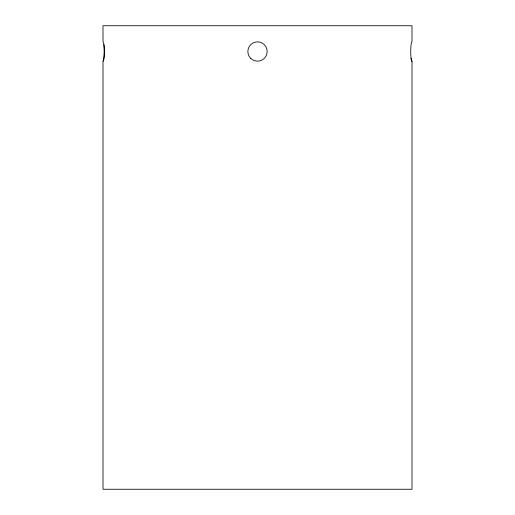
<?xml version="1.0" encoding="UTF-8"?>
<svg xmlns="http://www.w3.org/2000/svg" width="515" height="515" viewBox="0 0 515 515"><rect width="100%" height="100%" fill="white"/><g stroke="black" fill="none" stroke-linecap="round" stroke-linejoin="round"><path stroke-width="0.77" d="M412 61.156L412 489.25L103 489.25L103 61.156A9.785 1.275 90 0 0 103.901 58.33A9.605 1.255 -90 0 0 103.901 44.67A9.785 1.275 -90 0 0 103 41.844L103 25.75L412 25.75L412 41.844A9.785 1.275 -90 0 0 411.099 44.67A9.605 1.255 -90 0 0 411.099 58.33A9.785 1.275 90 0 0 412 61.156A9.785 1.275 -90 0 1 411.099 58.33M103 61.156A9.785 1.275 -90 0 0 103.901 58.33A9.605 1.255 90 0 0 103.901 44.67M250.689 58.33A9.785 9.701 -90 0 0 264.33 58.33A9.605 9.528 -90 0 0 264.33 44.67A9.785 9.701 -90 0 0 250.689 44.67A9.605 9.528 -90 0 0 250.67 58.33"/></g></svg>
